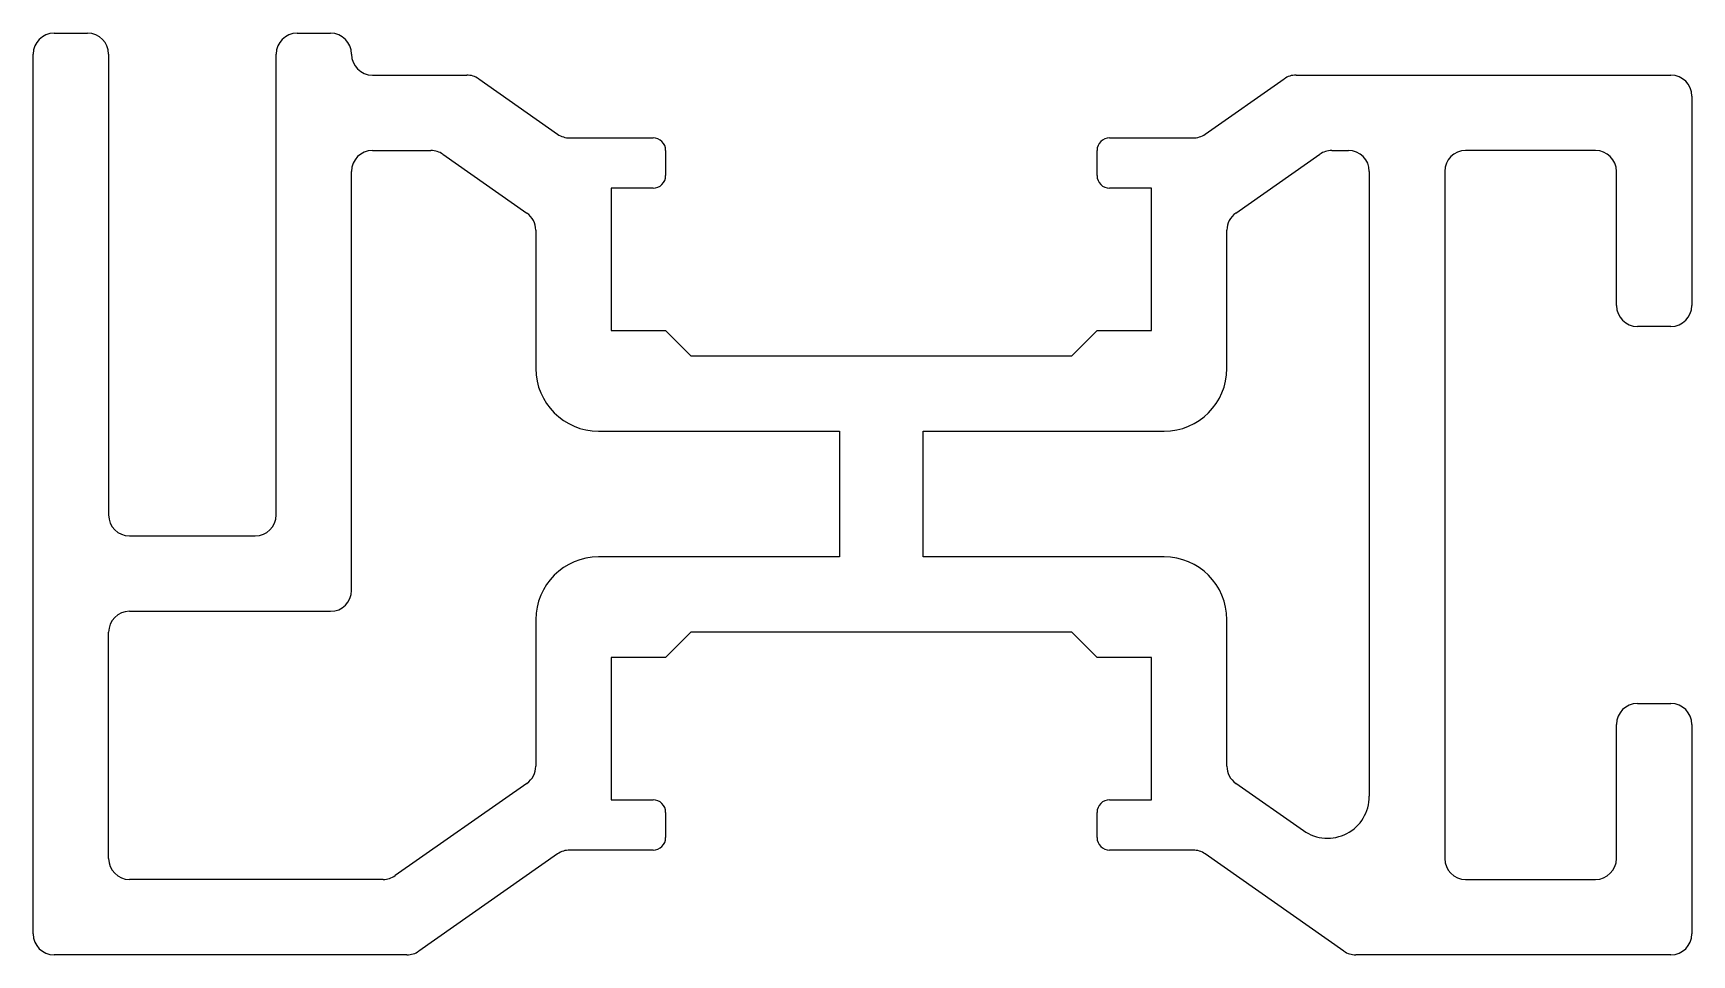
# Model space of a CAD drawing. Extents: x 567.7 to 607.3, y 519 to 541.
import ezdxf

# ---------------------------------------------------------------- set-up
doc = ezdxf.new("R2010")
doc.units = 0
doc.layers.add('BEMASSUNG', color=255, linetype='CONTINUOUS')

msp = doc.modelspace()

# ---------------------------------------------------------------- linework, layer by layer
at = {"layer": 'BEMASSUNG', "color": 0}
for p, q in [((568.181, 541.003), (568.981, 541.003)), ((573.981, 541.003), (574.78, 541.003)), ((567.681, 519.503), (567.681, 540.503)), ((569.481, 540.503), (569.481, 529.503)), ((573.481, 529.503), (573.481, 540.503)), ((575.78, 540.003), (578.031, 540.003)), ((578.318, 539.913), (580.202, 538.594)), ((595.66, 538.594), (597.544, 539.913)), ((597.831, 540.003), (606.781, 540.003)), ((607.281, 539.503), (607.281, 534.503)), ((575.781, 538.203), (577.178, 538.203)), ((580.489, 538.503), (582.481, 538.503)), ((582.781, 538.203), (582.781, 537.603)), ((593.081, 537.603), (593.081, 538.203)), ((593.381, 538.503), (595.374, 538.503)), ((598.684, 538.203), (599.081, 538.203)), ((604.981, 538.203), (601.881, 538.203)), ((577.465, 538.113), (579.468, 536.711)), ((596.395, 536.711), (598.398, 538.113)), ((575.281, 527.703), (575.281, 537.703)), ((599.581, 537.703), (599.581, 522.787)), ((601.381, 537.703), (601.381, 521.303)), ((605.481, 534.503), (605.481, 537.703)), ((581.481, 537.303), (581.481, 533.903)), ((582.481, 537.303), (581.481, 537.303)), ((594.381, 537.303), (593.381, 537.303)), ((594.381, 533.903), (594.381, 537.303)), ((579.681, 536.301), (579.681, 533.003)), ((596.181, 533.003), (596.181, 536.301)), ((581.481, 533.903), (582.781, 533.903)), ((582.781, 533.903), (583.381, 533.303)), ((592.481, 533.303), (593.081, 533.903)), ((593.081, 533.903), (594.381, 533.903)), ((606.781, 534.003), (605.981, 534.003)), ((583.381, 533.303), (592.481, 533.303)), ((581.181, 531.503), (586.931, 531.503)), ((586.931, 531.503), (586.931, 528.503)), ((588.931, 528.503), (588.931, 531.503)), ((588.931, 531.503), (594.681, 531.503)), ((569.981, 529.003), (572.981, 529.003)), ((586.931, 528.503), (581.181, 528.503)), ((594.681, 528.503), (588.931, 528.503)), ((569.981, 527.203), (574.781, 527.203)), ((569.481, 521.303), (569.481, 526.703)), ((579.681, 527.003), (579.681, 523.506)), ((583.381, 526.703), (582.781, 526.103)), ((592.481, 526.703), (583.381, 526.703)), ((593.081, 526.103), (592.481, 526.703)), ((596.181, 523.506), (596.181, 527.003)), ((581.481, 526.103), (581.481, 522.703)), ((582.781, 526.103), (581.481, 526.103)), ((594.381, 526.103), (593.081, 526.103)), ((594.381, 522.703), (594.381, 526.103)), ((605.981, 525.003), (606.781, 525.003)), ((605.481, 521.303), (605.481, 524.503)), ((607.281, 524.503), (607.281, 519.503)), ((579.468, 523.096), (576.323, 520.894)), ((598.007, 521.967), (596.395, 523.096)), ((581.481, 522.703), (582.481, 522.703)), ((582.781, 522.403), (582.781, 521.803)), ((593.081, 521.803), (593.081, 522.403)), ((593.381, 522.703), (594.381, 522.703)), ((580.202, 521.413), (576.89, 519.094)), ((582.481, 521.503), (580.489, 521.503)), ((595.374, 521.503), (593.381, 521.503)), ((598.973, 519.094), (595.66, 521.413)), ((576.036, 520.803), (569.981, 520.803)), ((601.881, 520.803), (604.981, 520.803)), ((576.603, 519.003), (568.181, 519.003)), ((606.781, 519.003), (599.259, 519.003))]:
    msp.add_line(p, q, dxfattribs=at)
for centre, radius, start, end in [((568.181, 540.503), 0.5, 90, 180), ((568.981, 540.503), 0.5, 0, 90), ((573.981, 540.503), 0.5, 90, 180), ((574.78, 540.503), 0.5, 0, 90), ((575.78, 540.503), 0.5, 180, 270), ((578.031, 539.503), 0.5, 55, 90), ((597.831, 539.503), 0.5, 90, 125), ((606.781, 539.503), 0.5, 0, 90), ((580.489, 539.003), 0.5, 235, 270), ((595.374, 539.003), 0.5, 270, 305), ((575.781, 537.703), 0.5, 90, 180), ((577.178, 537.703), 0.5, 55, 90), ((582.481, 538.203), 0.3, 0, 90), ((593.381, 538.203), 0.3, 90, 180), ((598.684, 537.703), 0.5, 90, 125), ((599.081, 537.703), 0.5, 0, 90), ((601.881, 537.703), 0.5, 90, 180), ((604.981, 537.703), 0.5, 0, 90), ((582.481, 537.603), 0.3, 270, 360), ((593.381, 537.603), 0.3, 180, 270), ((579.181, 536.301), 0.5, 0, 55), ((596.681, 536.301), 0.5, 125, 180), ((605.981, 534.503), 0.5, 180, 270), ((606.781, 534.503), 0.5, 270, 0), ((581.181, 533.003), 1.5, 180, 270), ((594.681, 533.003), 1.5, 270, 0), ((569.981, 529.503), 0.5, 180, 270), ((572.981, 529.503), 0.5, 270, 0), ((581.181, 527.003), 1.5, 90, 180), ((594.681, 527.003), 1.5, 0, 90), ((574.781, 527.703), 0.5, 270, 0), ((569.981, 526.703), 0.5, 90, 180), ((605.981, 524.503), 0.5, 90, 180), ((606.781, 524.503), 0.5, 0, 90), ((579.181, 523.506), 0.5, 305, 0), ((596.681, 523.506), 0.5, 180, 235), ((598.581, 522.787), 1, 235, 0), ((582.481, 522.403), 0.3, 0, 90), ((593.381, 522.403), 0.3, 90, 180), ((582.481, 521.803), 0.3, 270, 0), ((593.381, 521.803), 0.3, 180, 270), ((569.981, 521.303), 0.5, 180, 270), ((580.489, 521.003), 0.5, 90, 125), ((595.374, 521.003), 0.5, 55, 90), ((601.881, 521.303), 0.5, 180, 270), ((604.981, 521.303), 0.5, 270, 0), ((576.036, 521.303), 0.5, 270, 305), ((568.181, 519.503), 0.5, 180, 270), ((606.781, 519.503), 0.5, 270, 0), ((576.603, 519.503), 0.5, 270, 305), ((599.259, 519.503), 0.5, 235, 270)]:
    msp.add_arc(centre, radius, start, end, dxfattribs=at)

doc.saveas('drawing.dxf')
